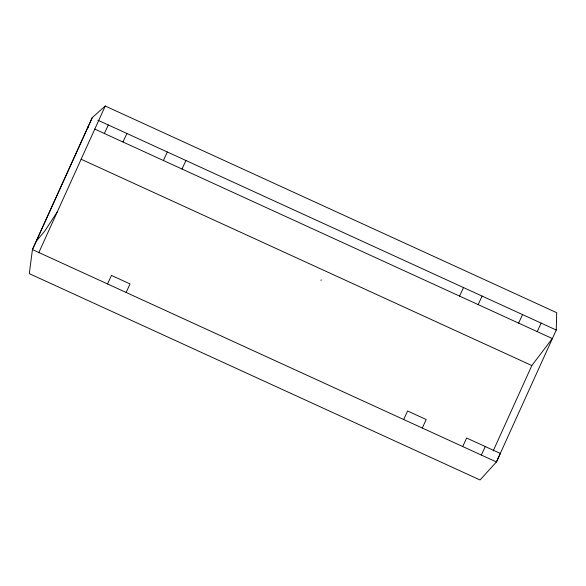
<?xml version="1.0" encoding="UTF-8"?>
<svg xmlns="http://www.w3.org/2000/svg" width="586" height="586" viewBox="0 0 586 586"><rect width="100%" height="100%" fill="white"/><g stroke="black" fill="none" stroke-linecap="round" stroke-linejoin="round"><path stroke-width="0.88" d="M92.251 117.625L32.435 249.57L496.43 461.966L556.246 330.021L556.7 312.69L105.246 106.029L92.251 117.625L32.435 249.57L29.3 273.64L480.044 479.971L496.43 461.966L500.363 453.454L466.654 438.028L462.72 446.539M87.929 127.931L88.318 126.136M38.683 252.91L105.246 106.029M493.178 450.949L531.839 365.554L552.312 338.54L94.734 129.074M320.967 280.452L321.253 279.822M104.359 133.483L108.293 124.965M122.957 141.995L126.891 133.483M163.406 160.513L167.34 151.994M107.516 283.946L111.45 275.427L130.048 283.939L126.115 292.458M181.997 169.024L185.93 160.505M459.563 296.077L463.497 287.565M403.681 419.51L407.614 410.998L426.205 419.51L422.272 428.022M478.161 304.588L482.095 296.077M518.61 323.106L522.544 314.594M537.201 331.617L541.142 323.106M481.318 455.051L485.252 446.539M57.399 211.714L44.8 230.994L36.369 241.058M97.862 120.196L556.246 330.021M81.102 159.224L531.839 365.554"/></g></svg>
